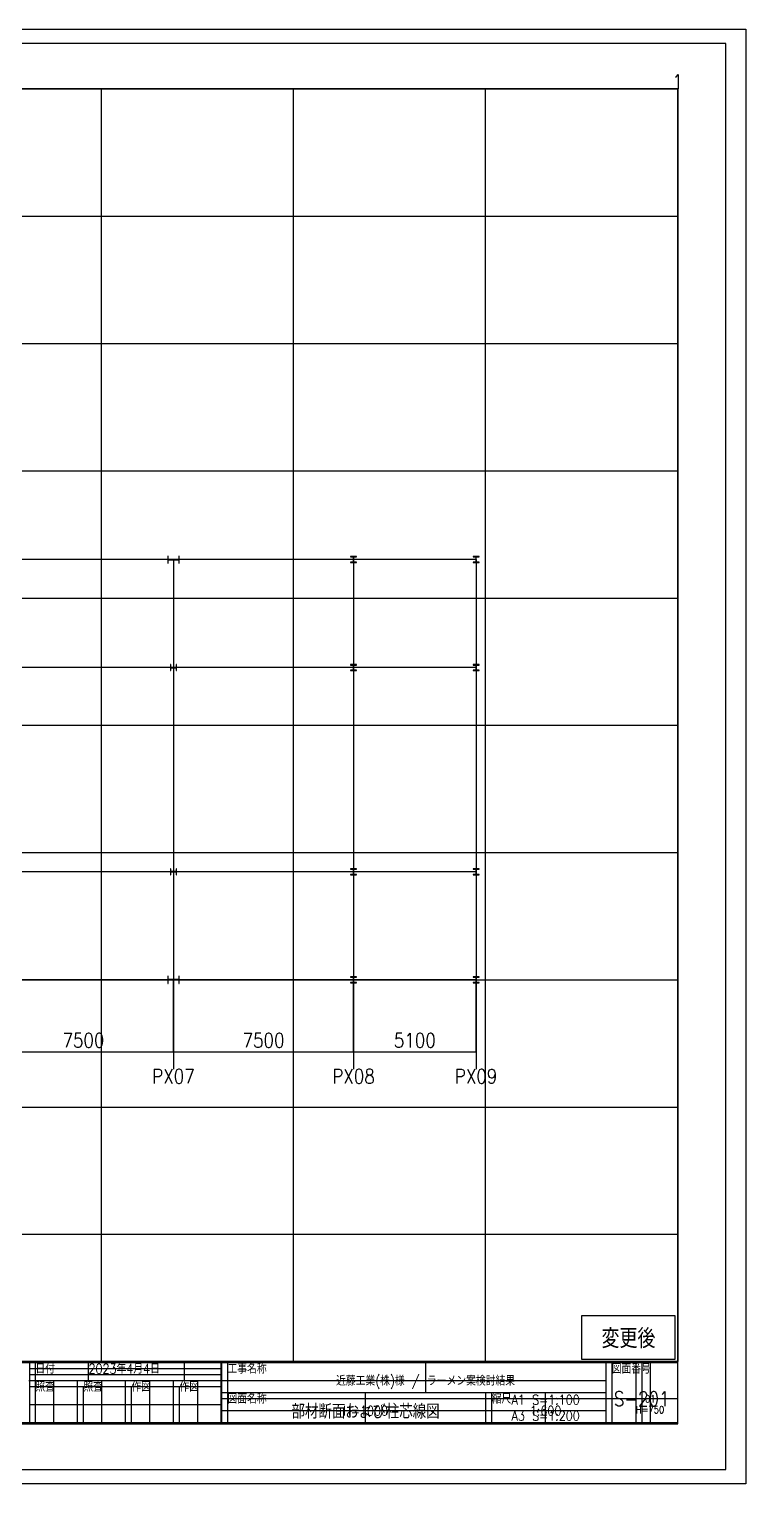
# Model space of a CAD drawing. Extents: x -23 to 863, y -16 to 610.
# Drawn here: x 554 to 863, y -16 to 610 of the extents above; entities that cross this region are included whole.
import ezdxf
from ezdxf.enums import TextEntityAlignment as Align

# ---------------------------------------------------------------- set-up
doc = ezdxf.new("R2010")
doc.units = 0
doc.header["$MEASUREMENT"] = 0
doc.linetypes.add('CENTER4', pattern=[0.5625, 0.375, -0.0625, 0.0625, -0.0625])
doc.layers.add('99_レイアウト枠', color=251, linetype='Continuous', plot=False)
for name, color, linetype in [('99_枠$0$001', 7, 'Continuous'), ('99_頁番号', 6, 'Continuous'), ('_1-7_GRID', 7, 'Continuous'), ('_1-8_DIM', 7, 'Continuous'), ('_4-6_CS-M', 7, 'Continuous')]:
    doc.layers.add(name, color=color, linetype=linetype)
doc.styles.add('99_枠$0$DRACAD', font='txt', dxfattribs={"width": 0.85, "bigfont": 'extfont2'})
doc.styles.add('DRACAD', font='txt', dxfattribs={"width": 0.85, "bigfont": 'extfont2'})

# ---------------------------------------------------------------- blocks, each defined once
blk = doc.blocks.new('99_枠')
at = {"layer": '99_枠$0$001'}
for p, q in [((205000, 11250), (5000, 11250)), ((205000, 11219), (5000, 11219)), ((205000, 11187), (5000, 11187)), ((205000, 11156), (5000, 11156)), ((205000, 11125), (5000, 11125)), ((137500, 11125), (137500, 4875)), ((157437, 11125), (157437, 4875)), ((157500, 11125), (157500, 4875)), ((197500, 11125), (197500, 4875)), ((157437, 9250), (137437, 9250)), ((142500, 4875), (142500, 9250)), ((147500, 4875), (147500, 9250)), ((152500, 4875), (152500, 9250)), ((197500, 8000), (157500, 8000)), ((185000, 8000), (185000, 4875)), ((205000, 4875), (5000, 4875)), ((205000, 4844), (5000, 4844)), ((205000, 4812), (5000, 4812)), ((205000, 4781), (5000, 4781)), ((205000, 4750), (5000, 4750))]:
    blk.add_line(p, q, dxfattribs=at)
blk.add_lwpolyline([(5000, 4750), (205000, 4750), (205000, 143750), (5000, 143750)], close=True, dxfattribs=at)
at = {"layer": 'Defpoints'}
for p, q in [((138125, 4875), (138125, 11125)), ((143656, 9250), (143656, 11125)), ((153656, 9250), (153656, 11125)), ((158125, 11125), (158125, 4875)), ((178750, 11125), (178750, 8000)), ((198125, 11125), (198125, 4875)), ((200650, 11125), (200650, 4875)), ((201250, 11125), (201250, 4875)), ((202150, 11125), (202150, 4875)), ((157437, 10500), (137500, 10500)), ((157500, 9875), (137500, 9875)), ((140000, 9250), (140000, 4875)), ((145000, 9250), (145000, 4875)), ((150000, 9250), (150000, 4875)), ((155000, 9250), (155000, 4875)), ((197500, 9250), (157500, 9250)), ((157500, 8625), (137500, 8625)), ((143125, 4875), (143125, 8625)), ((148125, 4875), (148125, 8625)), ((153125, 4875), (153125, 8625)), ((172500, 4875), (172500, 8000)), ((185625, 8000), (185625, 4875)), ((191250, 4875), (191250, 8000)), ((157500, 6750), (137500, 6750)), ((205000, 7375), (157500, 7375)), ((197500, 6125), (157500, 6125))]:
    blk.add_line(p, q, dxfattribs=at)
for points in [[(0, 0), (210000, 0), (210000, 148500), (0, 148500)], [(195000, 11500), (204750, 11500), (204750, 16000), (195000, 16000)]]:
    blk.add_lwpolyline(points, close=True, dxfattribs=at)
at = {"style": '99_枠$0$DRACAD', "width": 0.85}
blk.add_text('近藤工業(株)様 / ラーメン案検討結果', height=1000, dxfattribs=at).set_placement((178750, 9250), align=Align.MIDDLE_CENTER)
at = {"layer": '99_枠$0$001', "style": '99_枠$0$DRACAD', "width": 0.85}
for s, p in [('日付', (138125, 10500)), ('2023年4月4日', (143656, 10500)), ('工事名称', (158125, 10500)), ('図面番号', (198125, 10500)), ('照査', (138125, 8625)), ('照査', (143125, 8625)), ('作図', (148125, 8625)), ('作図', (153125, 8625)), ('図面名称', (158125, 7375)), ('縮尺', (185625, 7375))]:
    blk.add_text(s, height=1000, dxfattribs=at).set_placement(p, align=Align.MIDDLE_LEFT)
at = {"layer": 'Defpoints', "style": '99_枠$0$DRACAD', "width": 0.85}
blk.add_text('変更後', height=2000, dxfattribs=at).set_placement((199875, 13750), align=Align.MIDDLE)
for s, height, p in [('01', 750, (202150, 7375)), ('H=1000', 1000, (172500, 6125)), ('1:600', 1000, (191250, 6125)), ('H=750', 750, (202120, 6235))]:
    blk.add_text(s, height=height, dxfattribs=at).set_placement(p, align=Align.MIDDLE_CENTER)

msp = doc.modelspace()

# ---------------------------------------------------------------- linework, layer by layer
at = {"layer": '99_レイアウト枠'}
for p, q in [((585.35, 36.57), (585.35, 584.3)), ((668.03, 36.57), (668.03, 584.3)), ((750.7, 36.57), (750.7, 584.3)), ((6.62, 529.52), (833.38, 529.52)), ((6.62, 474.75), (833.38, 474.75)), ((6.62, 419.98), (833.38, 419.98)), ((6.62, 365.21), (833.38, 365.21)), ((6.62, 310.43), (833.38, 310.43)), ((6.62, 255.66), (833.38, 255.66)), ((6.62, 200.89), (833.38, 200.89)), ((6.62, 146.12), (833.38, 146.12)), ((6.62, 91.34), (833.38, 91.34)), ((6.62, 36.57), (833.38, 36.57))]:
    msp.add_line(p, q, dxfattribs=at)
for points in [[(-14.05, -9.93), (854.05, -9.93), (854.05, 603.93), (-14.05, 603.93)], [(6.62, 584.3), (833.38, 584.3), (833.38, 36.57), (6.62, 36.57)]]:
    msp.add_lwpolyline(points, close=True, dxfattribs=at)
at = {"layer": '_1-7_GRID'}
for p, q in [((616.35, 169.89), (616.35, 200.89)), ((693.86, 169.89), (693.86, 200.89)), ((746.57, 169.89), (746.57, 200.89)), ((171.97, 169.89), (746.57, 169.89))]:
    msp.add_line(p, q, dxfattribs=at)
at = {"layer": '_1-8_DIM', "linetype": 'CENTER4', "ltscale": 3000}
for p, q in [((746.57, 381.74), (171.97, 381.74)), ((616.35, 381.74), (616.35, 200.89)), ((693.86, 381.74), (693.86, 200.89)), ((746.57, 381.74), (746.57, 200.89)), ((746.57, 335.24), (171.97, 335.24)), ((746.57, 247.39), (171.97, 247.39)), ((746.57, 200.89), (171.97, 200.89))]:
    msp.add_line(p, q, dxfattribs=at)
at = {"layer": '_1-8_DIM'}
for p, q in [((616.35, 200.89), (616.35, 162.45)), ((693.86, 200.89), (693.86, 162.45)), ((746.57, 200.89), (746.57, 162.45))]:
    msp.add_line(p, q, dxfattribs=at)
at = {"layer": '_4-6_CS-M', "color": 2}
for p, q in [((614.02, 383.29), (613.86, 383.29)), ((613.86, 383.29), (613.86, 380.19)), ((614.02, 381.93), (614.02, 383.29)), ((618.85, 383.29), (618.69, 383.29)), ((618.69, 383.29), (618.69, 381.93)), ((618.85, 380.19), (618.85, 383.29)), ((613.86, 380.19), (614.02, 380.19)), ((614.04, 381.87), (614.02, 381.93)), ((614.02, 381.55), (614.04, 381.62)), ((614.02, 380.19), (614.02, 381.55)), ((614.09, 381.82), (614.04, 381.87)), ((614.04, 381.62), (614.09, 381.67)), ((614.15, 381.8), (614.09, 381.82)), ((614.09, 381.67), (614.15, 381.69)), ((618.56, 381.8), (614.15, 381.8)), ((614.15, 381.69), (618.56, 381.69)), ((618.62, 381.82), (618.56, 381.8)), ((618.56, 381.69), (618.62, 381.67)), ((618.67, 381.87), (618.62, 381.82)), ((618.62, 381.67), (618.67, 381.62)), ((618.69, 381.93), (618.67, 381.87)), ((618.67, 381.62), (618.69, 381.55)), ((618.69, 381.55), (618.69, 380.19)), ((618.69, 380.19), (618.85, 380.19)), ((614.02, 202.44), (613.86, 202.44)), ((613.86, 202.44), (613.86, 199.34)), ((614.02, 201.08), (614.02, 202.44)), ((614.04, 201.01), (614.02, 201.08)), ((614.02, 200.7), (614.04, 200.77)), ((614.02, 199.34), (614.02, 200.7)), ((614.09, 200.96), (614.04, 201.01)), ((614.04, 200.77), (614.09, 200.81)), ((614.15, 200.95), (614.09, 200.96)), ((614.09, 200.81), (614.15, 200.83)), ((618.56, 200.95), (614.15, 200.95)), ((614.15, 200.83), (618.56, 200.83)), ((618.62, 200.96), (618.56, 200.95)), ((618.56, 200.83), (618.62, 200.81)), ((618.67, 201.01), (618.62, 200.96)), ((618.62, 200.81), (618.67, 200.77)), ((618.69, 201.08), (618.67, 201.01)), ((618.67, 200.77), (618.69, 200.7)), ((618.85, 202.44), (618.69, 202.44)), ((618.69, 202.44), (618.69, 201.08)), ((618.69, 200.7), (618.69, 199.34)), ((618.85, 199.34), (618.85, 202.44)), ((613.86, 199.34), (614.02, 199.34)), ((618.69, 199.34), (618.85, 199.34))]:
    msp.add_line(p, q, dxfattribs=at)
at = {"layer": '_4-6_CS-M', "color": 4}
for p, q in [((695.15, 383.03), (692.57, 383.03)), ((692.57, 383.03), (692.57, 382.89)), ((692.57, 382.89), (693.68, 382.89)), ((693.68, 382.89), (693.75, 382.87)), ((693.75, 382.87), (693.8, 382.82)), ((693.8, 382.82), (693.82, 382.76)), ((693.82, 382.76), (693.82, 380.73)), ((693.91, 382.76), (693.93, 382.82)), ((693.91, 380.73), (693.91, 382.76)), ((693.93, 382.82), (693.98, 382.87)), ((693.98, 382.87), (694.04, 382.89)), ((694.04, 382.89), (695.15, 382.89)), ((695.15, 382.89), (695.15, 383.03)), ((747.86, 383.03), (745.28, 383.03)), ((745.28, 383.03), (745.28, 382.89)), ((745.28, 382.89), (746.39, 382.89)), ((746.39, 382.89), (746.45, 382.87)), ((746.45, 382.87), (746.5, 382.82)), ((746.5, 382.82), (746.52, 382.76)), ((746.52, 382.76), (746.52, 380.73)), ((746.61, 382.76), (746.63, 382.82)), ((746.61, 380.73), (746.61, 382.76)), ((746.63, 382.82), (746.68, 382.87)), ((746.68, 382.87), (746.75, 382.89)), ((746.75, 382.89), (747.86, 382.89)), ((747.86, 382.89), (747.86, 383.03)), ((693.68, 380.6), (692.57, 380.6)), ((692.57, 380.6), (692.57, 380.45)), ((692.57, 380.45), (695.15, 380.45)), ((693.75, 380.61), (693.68, 380.6)), ((693.8, 380.66), (693.75, 380.61)), ((693.82, 380.73), (693.8, 380.66)), ((693.93, 380.66), (693.91, 380.73)), ((693.98, 380.61), (693.93, 380.66)), ((694.04, 380.6), (693.98, 380.61)), ((695.15, 380.6), (694.04, 380.6)), ((695.15, 380.45), (695.15, 380.6)), ((746.39, 380.6), (745.28, 380.6)), ((745.28, 380.6), (745.28, 380.45)), ((745.28, 380.45), (747.86, 380.45)), ((746.45, 380.61), (746.39, 380.6)), ((746.5, 380.66), (746.45, 380.61)), ((746.52, 380.73), (746.5, 380.66)), ((746.63, 380.66), (746.61, 380.73)), ((746.68, 380.61), (746.63, 380.66)), ((746.75, 380.6), (746.68, 380.61)), ((747.86, 380.6), (746.75, 380.6)), ((747.86, 380.45), (747.86, 380.6)), ((615.21, 336.53), (615.06, 336.53)), ((615.06, 336.53), (615.06, 333.95)), ((615.06, 333.95), (615.21, 333.95)), ((615.21, 335.42), (615.21, 336.53)), ((615.23, 335.35), (615.21, 335.42)), ((615.21, 335.06), (615.23, 335.12)), ((615.21, 333.95), (615.21, 335.06)), ((615.27, 335.3), (615.23, 335.35)), ((615.23, 335.12), (615.27, 335.17)), ((615.34, 335.28), (615.27, 335.3)), ((615.27, 335.17), (615.34, 335.19)), ((617.37, 335.28), (615.34, 335.28)), ((615.34, 335.19), (617.37, 335.19)), ((617.43, 335.3), (617.37, 335.28)), ((617.37, 335.19), (617.43, 335.17)), ((617.48, 335.35), (617.43, 335.3)), ((617.43, 335.17), (617.48, 335.12)), ((617.5, 335.42), (617.48, 335.35)), ((617.48, 335.12), (617.5, 335.06)), ((617.65, 336.53), (617.5, 336.53)), ((617.5, 336.53), (617.5, 335.42)), ((617.5, 335.06), (617.5, 333.95)), ((617.5, 333.95), (617.65, 333.95)), ((617.65, 333.95), (617.65, 336.53)), ((695.15, 336.53), (692.57, 336.53)), ((692.57, 336.53), (692.57, 336.38)), ((692.57, 336.38), (693.68, 336.38)), ((693.68, 334.09), (692.57, 334.09)), ((692.57, 334.09), (692.57, 333.95)), ((692.57, 333.95), (695.15, 333.95)), ((693.68, 336.38), (693.75, 336.37)), ((693.75, 334.11), (693.68, 334.09)), ((693.75, 336.37), (693.8, 336.32)), ((693.8, 334.16), (693.75, 334.11)), ((693.8, 336.32), (693.82, 336.25)), ((693.82, 334.22), (693.8, 334.16)), ((693.82, 336.25), (693.82, 334.22)), ((693.91, 336.25), (693.93, 336.32)), ((693.91, 334.22), (693.91, 336.25)), ((693.93, 334.16), (693.91, 334.22)), ((693.93, 336.32), (693.98, 336.37)), ((693.98, 334.11), (693.93, 334.16)), ((693.98, 336.37), (694.04, 336.38)), ((694.04, 334.09), (693.98, 334.11)), ((694.04, 336.38), (695.15, 336.38)), ((695.15, 334.09), (694.04, 334.09)), ((695.15, 336.38), (695.15, 336.53)), ((695.15, 333.95), (695.15, 334.09)), ((747.86, 336.53), (745.28, 336.53)), ((745.28, 336.53), (745.28, 336.38)), ((745.28, 336.38), (746.39, 336.38)), ((746.39, 334.09), (745.28, 334.09)), ((745.28, 334.09), (745.28, 333.95)), ((745.28, 333.95), (747.86, 333.95)), ((746.39, 336.38), (746.45, 336.37)), ((746.45, 334.11), (746.39, 334.09)), ((746.45, 336.37), (746.5, 336.32)), ((746.5, 334.16), (746.45, 334.11)), ((746.5, 336.32), (746.52, 336.25)), ((746.52, 334.22), (746.5, 334.16)), ((746.52, 336.25), (746.52, 334.22)), ((746.61, 336.25), (746.63, 336.32)), ((746.61, 334.22), (746.61, 336.25)), ((746.63, 334.16), (746.61, 334.22)), ((746.63, 336.32), (746.68, 336.37)), ((746.68, 334.11), (746.63, 334.16)), ((746.68, 336.37), (746.75, 336.38)), ((746.75, 334.09), (746.68, 334.11)), ((746.75, 336.38), (747.86, 336.38)), ((747.86, 334.09), (746.75, 334.09)), ((747.86, 336.38), (747.86, 336.53)), ((747.86, 333.95), (747.86, 334.09)), ((615.21, 248.69), (615.06, 248.69)), ((615.06, 248.69), (615.06, 246.1)), ((615.06, 246.1), (615.21, 246.1)), ((615.21, 247.58), (615.21, 248.69)), ((615.23, 247.51), (615.21, 247.58)), ((615.21, 247.21), (615.23, 247.28)), ((615.21, 246.1), (615.21, 247.21)), ((615.27, 247.46), (615.23, 247.51)), ((615.23, 247.28), (615.27, 247.33)), ((615.34, 247.44), (615.27, 247.46)), ((615.27, 247.33), (615.34, 247.35)), ((617.37, 247.44), (615.34, 247.44)), ((615.34, 247.35), (617.37, 247.35)), ((617.43, 247.46), (617.37, 247.44)), ((617.37, 247.35), (617.43, 247.33)), ((617.48, 247.51), (617.43, 247.46)), ((617.43, 247.33), (617.48, 247.28)), ((617.5, 247.58), (617.48, 247.51)), ((617.48, 247.28), (617.5, 247.21)), ((617.65, 248.69), (617.5, 248.69)), ((617.5, 248.69), (617.5, 247.58)), ((617.5, 247.21), (617.5, 246.1)), ((617.5, 246.1), (617.65, 246.1)), ((617.65, 246.1), (617.65, 248.69)), ((695.15, 248.69), (692.57, 248.69)), ((692.57, 248.69), (692.57, 248.54)), ((692.57, 248.54), (693.68, 248.54)), ((693.68, 246.25), (692.57, 246.25)), ((692.57, 246.25), (692.57, 246.1)), ((692.57, 246.1), (695.15, 246.1)), ((693.68, 248.54), (693.75, 248.52)), ((693.75, 246.27), (693.68, 246.25)), ((693.75, 248.52), (693.8, 248.47)), ((693.8, 246.31), (693.75, 246.27)), ((693.8, 248.47), (693.82, 248.41)), ((693.82, 246.38), (693.8, 246.31)), ((693.82, 248.41), (693.82, 246.38)), ((693.91, 248.41), (693.93, 248.47)), ((693.91, 246.38), (693.91, 248.41)), ((693.93, 246.31), (693.91, 246.38)), ((693.93, 248.47), (693.98, 248.52)), ((693.98, 246.27), (693.93, 246.31)), ((693.98, 248.52), (694.04, 248.54)), ((694.04, 246.25), (693.98, 246.27)), ((694.04, 248.54), (695.15, 248.54)), ((695.15, 246.25), (694.04, 246.25)), ((695.15, 248.54), (695.15, 248.69)), ((695.15, 246.1), (695.15, 246.25)), ((747.86, 248.69), (745.28, 248.69)), ((745.28, 248.69), (745.28, 248.54)), ((745.28, 248.54), (746.39, 248.54)), ((746.39, 246.25), (745.28, 246.25)), ((745.28, 246.25), (745.28, 246.1)), ((745.28, 246.1), (747.86, 246.1)), ((746.39, 248.54), (746.45, 248.52)), ((746.45, 246.27), (746.39, 246.25)), ((746.45, 248.52), (746.5, 248.47)), ((746.5, 246.31), (746.45, 246.27)), ((746.5, 248.47), (746.52, 248.41)), ((746.52, 246.38), (746.5, 246.31)), ((746.52, 248.41), (746.52, 246.38)), ((746.61, 248.41), (746.63, 248.47)), ((746.61, 246.38), (746.61, 248.41)), ((746.63, 246.31), (746.61, 246.38)), ((746.63, 248.47), (746.68, 248.52)), ((746.68, 246.27), (746.63, 246.31)), ((746.68, 248.52), (746.75, 248.54)), ((746.75, 246.25), (746.68, 246.27)), ((746.75, 248.54), (747.86, 248.54)), ((747.86, 246.25), (746.75, 246.25)), ((747.86, 248.54), (747.86, 248.69)), ((747.86, 246.1), (747.86, 246.25)), ((695.15, 202.18), (692.57, 202.18)), ((692.57, 202.18), (692.57, 202.04)), ((692.57, 202.04), (693.68, 202.04)), ((693.68, 202.04), (693.75, 202.02)), ((693.75, 202.02), (693.8, 201.97)), ((693.8, 201.97), (693.82, 201.9)), ((693.82, 201.9), (693.82, 199.88)), ((693.91, 201.9), (693.93, 201.97)), ((693.91, 199.88), (693.91, 201.9)), ((693.93, 201.97), (693.98, 202.02)), ((693.98, 202.02), (694.04, 202.04)), ((694.04, 202.04), (695.15, 202.04)), ((695.15, 202.04), (695.15, 202.18)), ((747.86, 202.18), (745.28, 202.18)), ((745.28, 202.18), (745.28, 202.04)), ((745.28, 202.04), (746.39, 202.04)), ((746.39, 202.04), (746.45, 202.02)), ((746.45, 202.02), (746.5, 201.97)), ((746.5, 201.97), (746.52, 201.9)), ((746.52, 201.9), (746.52, 199.88)), ((746.61, 201.9), (746.63, 201.97)), ((746.61, 199.88), (746.61, 201.9)), ((746.63, 201.97), (746.68, 202.02)), ((746.68, 202.02), (746.75, 202.04)), ((746.75, 202.04), (747.86, 202.04)), ((747.86, 202.04), (747.86, 202.18)), ((693.68, 199.74), (692.57, 199.74)), ((692.57, 199.74), (692.57, 199.6)), ((692.57, 199.6), (695.15, 199.6)), ((693.75, 199.76), (693.68, 199.74)), ((693.8, 199.81), (693.75, 199.76)), ((693.82, 199.88), (693.8, 199.81)), ((693.93, 199.81), (693.91, 199.88)), ((693.98, 199.76), (693.93, 199.81)), ((694.04, 199.74), (693.98, 199.76)), ((695.15, 199.74), (694.04, 199.74)), ((695.15, 199.6), (695.15, 199.74)), ((746.39, 199.74), (745.28, 199.74)), ((745.28, 199.74), (745.28, 199.6)), ((745.28, 199.6), (747.86, 199.6)), ((746.45, 199.76), (746.39, 199.74)), ((746.5, 199.81), (746.45, 199.76)), ((746.52, 199.88), (746.5, 199.81)), ((746.63, 199.81), (746.61, 199.88)), ((746.68, 199.76), (746.63, 199.81)), ((746.75, 199.74), (746.68, 199.76)), ((747.86, 199.74), (746.75, 199.74)), ((747.86, 199.6), (747.86, 199.74))]:
    msp.add_line(p, q, dxfattribs=at)
at = {"layer": 'Defpoints'}
msp.add_lwpolyline([(-22.73, -16.08), (-22.73, 610.08), (862.73, 610.08), (862.73, -16.08)], close=True, dxfattribs=at)

# ---------------------------------------------------------------- block references
at = {"xscale": 0.004133776844070962, "yscale": 0.004133776844070964, "zscale": 0.004133776844070964}
msp.add_blockref('99_枠', (-14.05, -9.93), dxfattribs=at)

# ---------------------------------------------------------------- texts
at = {"layer": '99_レイアウト枠', "style": 'DRACAD', "width": 0.85}
msp.add_text('1', height=6.2, dxfattribs=at).set_placement((833.38, 584.3), align=Align.CENTER)
at = {"layer": '99_頁番号', "style": 'DRACAD', "width": 0.85}
msp.add_text('  部材断面および柱芯線図  ', height=6.2007, dxfattribs=at).set_placement((699.03, 15.39), align=Align.MIDDLE)
msp.add_text('S-201', height=6.201, dxfattribs=at).set_placement((817.88, 20.55), align=Align.MIDDLE_CENTER)
at = {"layer": '99_頁番号', "insert": (776.54, 16.69), "char_height": 4.1338, "attachment_point": 5, "style": 'DRACAD'}
msp.add_mtext('A1 S=1:100^JA3 S=1:200', dxfattribs=at)
at = {"layer": '_1-7_GRID', "style": 'DRACAD', "width": 0.85}
for s, p in [('7500', (577.6, 169.89)), ('7500', (655.11, 169.89)), ('5100', (720.22, 169.89))]:
    msp.add_text(s, height=6.201, dxfattribs=at).set_placement(p, align=Align.BOTTOM_CENTER)
at = {"layer": '_1-8_DIM', "style": 'DRACAD', "width": 0.85}
for s, p in [('PX07', (616.35, 154.38)), ('PX08', (693.86, 154.38)), ('PX09', (746.57, 154.38))]:
    msp.add_text(s, height=6.201, dxfattribs=at).set_placement(p, align=Align.BOTTOM_CENTER)

doc.saveas('drawing.dxf')
